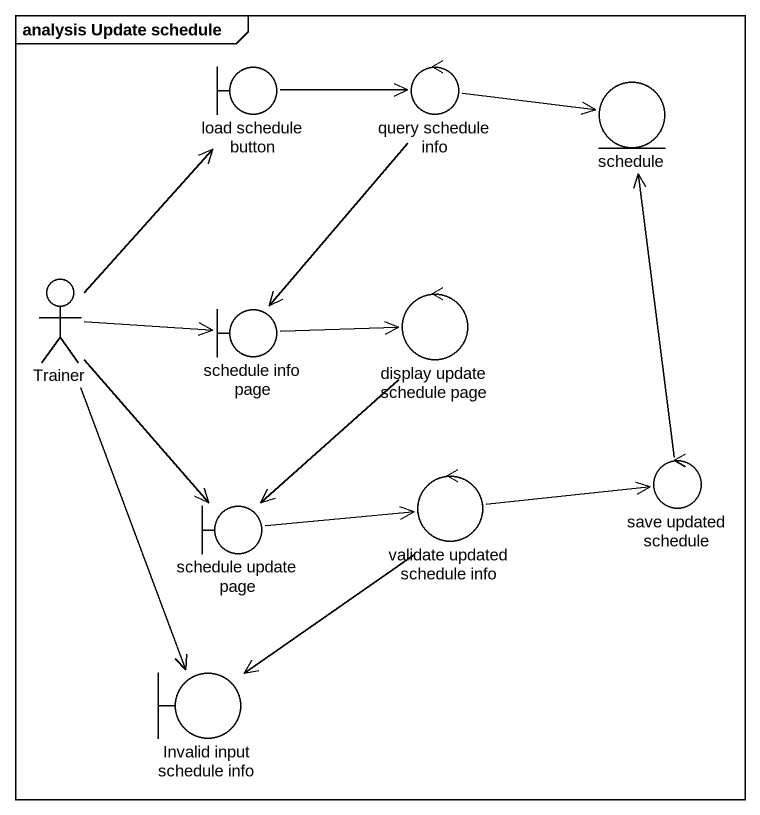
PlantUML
@startuml
mainframe analysis Update schedule
boundary "load schedule button" as load_schedule_button
control "query schedule info" as query_schedule_info
entity schedule
actor Trainer
boundary "schedule info page" as schedule_info_page
control "display update schedule page" as display_update_schedule_page
control "validate updated schedule info" as validate_updated_schedule
control "save updated schedule" as save_updated_schedule
boundary "schedule update page" as schedule_update_page
boundary "Invalid input schedule info" as Invalid_input_schedule_info
load_schedule_button -right-> query_schedule_info
query_schedule_info -right-> schedule
query_schedule_info --> schedule_info_page
Trainer -up-> load_schedule_button
Trainer -right-> schedule_info_page
Trainer --> schedule_update_page
Trainer --> Invalid_input_schedule_info
schedule_info_page -right-> display_update_schedule_page
display_update_schedule_page --> schedule_update_page
validate_updated_schedule -right-> save_updated_schedule
validate_updated_schedule --> Invalid_input_schedule_info
save_updated_schedule -up-> schedule
schedule_update_page -right-> validate_updated_schedule
@enduml
